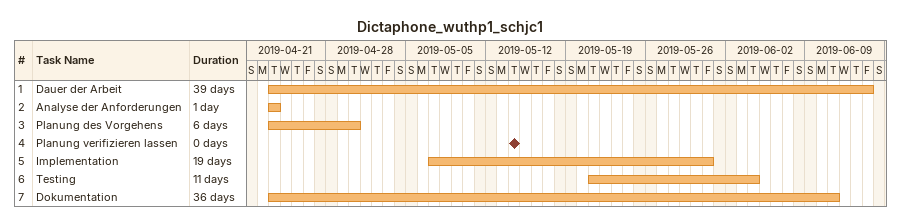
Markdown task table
Dictaphone_wuthp1_schjc1

| ID | Task | Duration | Start | Finish |
|---|---|---|---|---|
| 1 | Dauer der Arbeit | 39d | 2019-04-23 | 2019-06-14 |
| 2 | Analyse der Anforderungen | 1d | 2019-04-23 | 2019-04-23 |
| 3 | Planung des Vorgehens | 6d | 2019-04-23 | 2019-04-30 |
| 4 | Planung verifizieren lassen | 0d | 2019-05-14 | 2019-05-14 |
| 5 | Implementation | 19d | 2019-05-07 | 2019-05-31 |
| 6 | Testing | 11d | 2019-05-21 | 2019-06-04 |
| 7 | Dokumentation | 36d | 2019-04-23 | 2019-06-11 |
